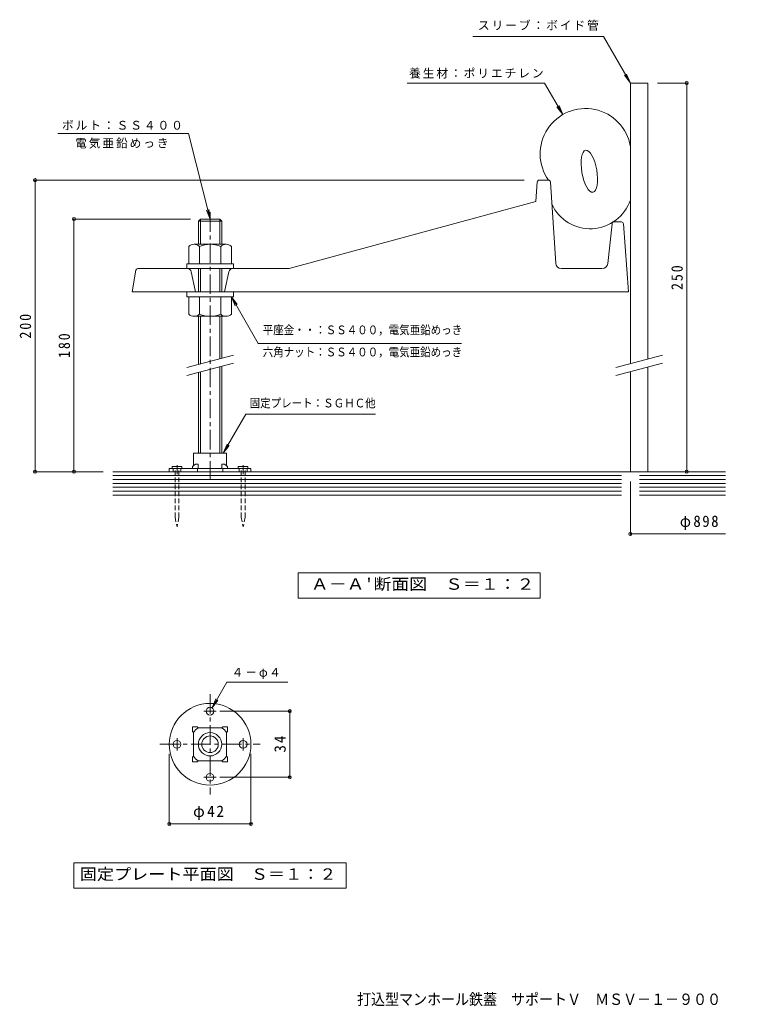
# Model space of a CAD drawing. Units: millimetres on the paper, enlarged 10 times, with parts at other scales. Extents: x -1729 to 1777, y -1366 to 1172.
# Drawn here: x -1729 to 121, y -1366 to 1172 of the extents above; entities that cross this region are included whole.
import ezdxf
from ezdxf.enums import TextEntityAlignment as Align

# ---------------------------------------------------------------- set-up
doc = ezdxf.new("R2010")
doc.units = ezdxf.units.MM
doc.header["$LTSCALE"] = 10
doc.header["$PDMODE"] = 32
doc.header["$PDSIZE"] = 8
doc.linetypes.add('CHAIN1', pattern=[8, 5, -1, 1, -1])
doc.linetypes.add('DASHED1', pattern=[1.8, 1.2, -0.6])
for name, color, linetype, lineweight in [('D-0', 2, 'Continuous', 9), ('D-1', 2, 'CHAIN1', 9), ('D-3', 4, 'Continuous', 9), ('D-4', 7, 'Continuous', 9), ('D-8', 3, 'Continuous', 9), ('D-9', 2, 'CHAIN1', 9), ('D-A', 2, 'Continuous', 9)]:
    doc.layers.add(name, color=color, linetype=linetype, lineweight=lineweight)
doc.layers.add('D-5', color=4, linetype='Continuous')
doc.styles.add('ＭＳ ゴシック', font='')
doc.styles.get('ＭＳ ゴシック').set_extended_font_data('MS Gothic')

msp = doc.modelspace()

# ---------------------------------------------------------------- linework, layer by layer
at = {"layer": 'D-0'}
for p, q in [((-398.19, 754.42), (-401.76, 704.07)), ((-369.24, 759.07), (-393.2, 759.07)), ((-364.25, 754.39), (-350.82, 545.6)), ((-401.76, 704.07), (-1036.63, 531.57)), ((-205.91, 647.11), (-217.06, 544.94)), ((-181.44, 651.57), (-200.94, 651.57)), ((-176.45, 646.93), (-163.74, 471.57)), ((-1430.36, 527.39), (-1439.66, 471.57)), ((-1425.42, 531.57), (-1036.63, 531.57)), ((-1277.16, 471.57), (-1288, 523.6)), ((-1202.16, 471.57), (-1191.32, 523.6)), ((-231.97, 531.57), (-335.85, 531.57)), ((-1439.66, 471.57), (-163.74, 471.57))]:
    msp.add_line(p, q, dxfattribs=at)
at = {"layer": 'D-0', "color": 4, "linetype": 'CHAIN1'}
for p, q in [((-1324.66, 2.88), (-1324.66, 25.73)), ((-1154.66, 2.88), (-1154.66, 25.73)), ((-1255.37, -607.09), (-1223.67, -607.09)), ((-1324.66, -707.8), (-1324.66, -676.09)), ((-1154.66, -676.38), (-1154.66, -708.08)), ((-1223.95, -777.09), (-1255.65, -777.09))]:
    msp.add_line(p, q, dxfattribs=at)
at = {"layer": 'D-0', "color": 4}
for p, q in [((-1344.66, 17.07), (-1344.66, 9.07)), ((-1344.66, 9.07), (-1134.66, 9.07)), ((-1334.66, 9.07), (-1334.66, 17.07)), ((-1314.66, 9.07), (-1314.66, 17.07)), ((-1272.16, 17.07), (-1272.16, 9.07)), ((-1207.16, 17.07), (-1207.16, 9.07)), ((-1164.66, 9.07), (-1164.66, 17.07)), ((-1144.66, 9.07), (-1144.66, 17.07))]:
    msp.add_line(p, q, dxfattribs=at)
msp.add_lwpolyline([(-1344.66, 17.07), (-1134.66, 17.07), (-1134.66, 9.07)], dxfattribs=at)
for centre, radius in [((-1239.66, -692.09), 105), ((-1239.66, -607.09), 10), ((-1324.66, -692.09), 10), ((-1154.66, -692.09), 10), ((-1239.66, -777.09), 10)]:
    msp.add_circle(centre, radius, dxfattribs=at)
at = {"layer": 'D-0'}
for centre, radius, start, end in [((-393.2, 754.07), 5, 90, 175.94633), ((-369.24, 754.07), 5, 3.68019, 90), ((-200.94, 646.57), 5, 90, 173.77431), ((-181.44, 646.57), 5, 4.14478, 90), ((-335.85, 546.57), 15, 183.68025, 270), ((-231.97, 546.57), 15, 270, 353.77426), ((-1425.42, 526.57), 5, 90, 170.5378), ((-1297.79, 521.57), 10, 11.7682, 90), ((-1181.53, 521.57), 10, 90, 168.2318)]:
    msp.add_arc(centre, radius, start, end, dxfattribs=at)
at = {"layer": 'D-1'}
msp.add_line((-1239.66, 676.51), (-1239.66, -10.09), dxfattribs=at)
at = {"layer": 'D-3'}
for p, q in [((-158.74, 1009.07), (-113.74, 1009.07)), ((-158.74, 287.14), (-158.74, 1009.07)), ((-113.74, 299.2), (-113.74, 1009.07)), ((-158.74, 9.07), (-158.74, 266.43)), ((-113.74, 9.07), (-113.74, 278.49))]:
    msp.add_line(p, q, dxfattribs=at)
at = {"layer": 'D-4'}
for p, q in [((-563.46, 1129.07), (-228.03, 1129.07)), ((-158.74, 1009.07), (-228.03, 1129.07)), ((-158.74, 1009.07), (-173.96, 1028.9)), ((-158.74, 1009.07), (-168.31, 1032.16)), ((-732.89, 1009.07), (-379.25, 1009.07)), ((-332.38, 927.87), (-379.25, 1009.07)), ((-88.74, 1009.07), (-10.74, 1009.07)), ((-13.74, 9.07), (-13.74, 1009.07)), ((-332.38, 927.87), (-347.6, 947.71)), ((-332.38, 927.87), (-341.95, 950.97)), ((-432.23, 759.07), (-1692.66, 759.07)), ((-1689.66, 9.07), (-1689.66, 759.07)), ((-1239.66, 659.06), (-1249.23, 682.16)), ((-1239.66, 659.06), (-1242.92, 683.85)), ((-1289.66, 659.06), (-1592.66, 659.06)), ((-1589.66, 9.07), (-1589.66, 659.06)), ((-1184.91, 459.07), (-1169.69, 439.23)), ((-1184.91, 459.07), (-1175.34, 435.97)), ((-1184.91, 459.07), (-1115.63, 339.07)), ((-1115.63, 339.07), (-593.24, 339.07)), ((-1205.66, 57.07), (-1147.92, 157.07)), ((-1147.92, 157.07), (-814.44, 157.07)), ((-1205.66, 57.07), (-1196.09, 80.16)), ((-1205.66, 57.07), (-1190.44, 76.9)), ((-1514.66, 9.07), (-1692.66, 9.07)), ((-158.74, -15.93), (-158.74, -153.93)), ((-158.74, -150.93), (86.26, -150.93)), ((-1234.66, -598.43), (-1225.09, -575.33)), ((-1234.66, -598.43), (-1219.44, -578.59)), ((-1214.66, -607.09), (-1031.66, -607.09)), ((-1034.66, -777.09), (-1034.66, -607.09)), ((-1344.66, -717.09), (-1344.66, -900.09)), ((-1134.66, -717.09), (-1134.66, -900.09)), ((-1214.66, -777.09), (-1031.66, -777.09)), ((-1344.66, -897.09), (-1134.66, -897.09))]:
    msp.add_line(p, q, dxfattribs=at)
at = {"layer": 'D-4', "color": 2}
for p, q in [((-1589.66, -1062.09), (-1589.66, -997.09)), ((-1589.66, -997.09), (-889.66, -997.09)), ((-889.66, -1062.09), (-889.66, -997.09)), ((-889.66, -1062.09), (-1589.66, -1062.09))]:
    msp.add_line(p, q, dxfattribs=at)
at = {"layer": 'D-4'}
for points in [[(-1239.66, 659.06), (-1294.85, 879.06), (-1630.92, 879.06)], [(-1234.66, -598.43), (-1196.36, -532.09), (-1039.24, -532.09)]]:
    msp.add_lwpolyline(points, dxfattribs=at)
at = {"layer": 'D-4', "color": 2}
msp.add_lwpolyline([(-1013.08, -315.93), (-1013.08, -250.93), (-390.32, -250.93), (-390.32, -315.93)], close=True, dxfattribs=at)
at = {"layer": 'D-4'}
for p in [(-13.74, 1009.07), (-1689.66, 759.07), (-1589.66, 659.06), (-1689.66, 9.07), (-1589.66, 9.07), (-13.74, 9.07), (-158.74, -150.93), (-1034.66, -607.09), (-1034.66, -777.09), (-1344.66, -897.09), (-1134.66, -897.09)]:
    msp.add_point(p, dxfattribs=at)
at = {"layer": 'D-8'}
for p, q in [((-1269.66, 654.06), (-1264.66, 659.06)), ((-1269.66, 654.06), (-1209.66, 654.06)), ((-1269.66, 654.06), (-1269.66, 594.06)), ((-1264.66, 659.06), (-1264.66, 594.06)), ((-1264.66, 659.06), (-1214.66, 659.06)), ((-1214.66, 659.06), (-1214.66, 594.06)), ((-1214.66, 659.06), (-1209.66, 654.06)), ((-1209.66, 654.06), (-1209.66, 594.06)), ((-1269.66, 531.57), (-1269.66, 471.57)), ((-1264.66, 531.57), (-1264.66, 471.57)), ((-1214.66, 531.57), (-1214.66, 471.57)), ((-1209.66, 531.57), (-1209.66, 471.57)), ((-1269.66, 409.07), (-1269.66, 285.13)), ((-1264.66, 409.07), (-1264.66, 286.47)), ((-1214.66, 409.07), (-1214.66, 299.87)), ((-1209.66, 409.07), (-1209.66, 301.21)), ((-1209.66, 280.5), (-1209.66, 57.07)), ((-1269.66, 264.42), (-1269.66, 57.07)), ((-1264.66, 265.76), (-1264.66, 57.07)), ((-1214.66, 279.16), (-1214.66, 57.07)), ((-1337.16, 22.07), (-1337.16, 17.07)), ((-1312.16, 22.07), (-1337.16, 22.07)), ((-1312.16, 22.07), (-1312.16, 17.07)), ((-1167.16, 22.07), (-1142.16, 22.07)), ((-1167.16, 22.07), (-1167.16, 17.07)), ((-1142.16, 22.07), (-1142.16, 17.07))]:
    msp.add_line(p, q, dxfattribs=at)
at = {"layer": 'D-8', "color": 4}
for p, q in [((-1280.7, 594.06), (-1198.62, 594.06)), ((-1266.99, 588.44), (-1266.99, 544.07)), ((-1212.33, 588.44), (-1212.33, 544.07)), ((-1184.91, 588.44), (-1184.91, 544.07)), ((-1266.99, 414.69), (-1266.99, 459.07)), ((-1212.33, 414.69), (-1212.33, 459.07)), ((-1184.91, 414.69), (-1184.91, 459.07)), ((-1280.7, 409.07), (-1198.62, 409.07))]:
    msp.add_line(p, q, dxfattribs=at)
at = {"layer": 'D-8', "color": 6, "lineweight": 5}
for p, q in [((-1299.66, 544.07), (-1299.66, 531.57)), ((-1294.41, 544.07), (-1299.66, 544.07)), ((-1179.66, 544.07), (-1184.91, 544.07)), ((-1179.66, 544.07), (-1179.66, 531.57)), ((-1299.66, 459.07), (-1299.66, 471.57)), ((-1294.41, 459.07), (-1299.66, 459.07)), ((-1179.66, 459.07), (-1184.91, 459.07)), ((-1179.66, 459.07), (-1179.66, 471.57)), ((-1489.66, 9.07), (86.26, 9.07)), ((-1489.66, -0.93), (-181.55, -0.93)), ((-1489.66, -10.93), (-181.55, -10.93)), ((-1489.66, -20.93), (-181.55, -20.93)), ((-135.62, -0.93), (86.26, -0.93)), ((-135.62, -10.93), (86.26, -10.93)), ((-135.62, -20.93), (86.26, -20.93)), ((-1489.66, -30.93), (-181.55, -30.93)), ((-1489.66, -40.93), (-181.55, -40.93)), ((-135.62, -30.93), (86.26, -30.93)), ((-135.62, -40.93), (86.26, -40.93)), ((-1489.66, -50.93), (-181.55, -50.93)), ((-135.62, -50.93), (86.26, -50.93))]:
    msp.add_line(p, q, dxfattribs=at)
at = {"layer": 'D-8', "color": 7}
for p, q in [((-1299.66, 277.09), (-1179.66, 309.25)), ((-196.24, 277.09), (-76.24, 309.25)), ((-1299.66, 256.39), (-1179.66, 288.54)), ((-196.24, 256.39), (-76.24, 288.54))]:
    msp.add_line(p, q, dxfattribs=at)
at = {"layer": 'D-8', "linetype": 'DASHED1'}
for p, q in [((-1329.66, -107.93), (-1329.66, 17.07)), ((-1319.66, -107.93), (-1319.66, 17.07)), ((-1159.66, -107.93), (-1159.66, 17.07)), ((-1149.66, -107.93), (-1149.66, 17.07)), ((-1329.66, -107.93), (-1324.66, -132.93)), ((-1319.66, -107.93), (-1324.66, -132.93)), ((-1159.66, -107.93), (-1154.66, -132.93)), ((-1149.66, -107.93), (-1154.66, -132.93))]:
    msp.add_line(p, q, dxfattribs=at)
at = {"layer": 'D-8', "color": 4}
for points in [[(-1294.41, 588.44), (-1294.41, 544.07), (-1184.91, 544.07)], [(-1294.41, 414.69), (-1294.41, 459.07), (-1184.91, 459.07)]]:
    msp.add_lwpolyline(points, dxfattribs=at)
at = {"layer": 'D-8', "color": 6, "lineweight": 5}
for centre, radius, start, end in [((-273.96, 826.69), 116.84, 9.55969, 215.36545), ((-261.78, 742.68), 108.7, 204.64247, 341.41753)]:
    msp.add_arc(centre, radius, start, end, dxfattribs=at)
at = {"layer": 'D-8', "color": 4}
for centre, radius, start, end in [((-1280.7, 574.55), 19.52, 45.3613, 134.63896), ((-1239.66, 524.93), 69.14, 66.7198, 113.2803), ((-1198.62, 574.55), 19.52, 45.3613, 134.63818), ((-1280.7, 428.58), 19.52, 225.36104, 314.6387), ((-1239.66, 478.2), 69.14, 246.7197, 293.2802), ((-1198.62, 428.58), 19.52, 225.36182, 314.6387)]:
    msp.add_arc(centre, radius, start, end, dxfattribs=at)
at = {"layer": 'D-8', "color": 6, "lineweight": 5}
msp.add_ellipse((-264.3, 782.07), major_axis=(-9.55, 54.15), ratio=0.3504, dxfattribs=at)
at = {"layer": 'D-9'}
for p, q in [((-1239.66, -563.16), (-1239.66, -821.01)), ((-1368.59, -692.09), (-1110.73, -692.09))]:
    msp.add_line(p, q, dxfattribs=at)
at = {"layer": 'D-A'}
for p, q in [((-1282.16, 57.07), (-1282.16, 24.11)), ((-1282.16, 57.07), (-1197.16, 57.07)), ((-1197.16, 57.07), (-1197.16, 24.11)), ((-1276.91, 28.39), (-1284.66, 22.07)), ((-1202.41, 28.39), (-1194.66, 22.07)), ((-1284.66, 22.07), (-1284.66, 17.07)), ((-1194.66, 22.07), (-1194.66, 17.07)), ((-1282.16, -661.56), (-1284.66, -659.06)), ((-1270.19, -649.59), (-1272.69, -647.09)), ((-1209.13, -649.59), (-1270.19, -649.59)), ((-1209.13, -649.59), (-1206.63, -647.09)), ((-1197.16, -661.56), (-1194.66, -659.06)), ((-1282.16, -661.56), (-1282.16, -722.61)), ((-1197.16, -722.61), (-1197.16, -661.56)), ((-1282.16, -722.61), (-1284.66, -725.11)), ((-1270.19, -734.59), (-1272.69, -737.09)), ((-1270.19, -734.59), (-1209.13, -734.59)), ((-1209.13, -734.59), (-1206.63, -737.09)), ((-1197.16, -722.61), (-1194.66, -725.11))]:
    msp.add_line(p, q, dxfattribs=at)
for points in [[(-1276.91, 28.39), (-1270.19, 28.39), (-1270.19, 17.07)], [(-1202.41, 28.39), (-1209.13, 28.39), (-1209.13, 17.07)], [(-1284.66, -659.06), (-1284.66, -647.09), (-1272.69, -647.09)], [(-1206.63, -647.09), (-1194.66, -647.09), (-1194.66, -659.06)], [(-1272.69, -737.09), (-1284.66, -737.09), (-1284.66, -725.11)], [(-1194.66, -725.11), (-1194.66, -737.09), (-1206.63, -737.09)]]:
    msp.add_lwpolyline(points, dxfattribs=at)
for radius in [30, 21.25]:
    msp.add_circle((-1239.66, -692.09), radius, dxfattribs=at)
for centre, start, end in [((-1252.16, -679.59), 121.00261, 148.99734), ((-1227.16, -679.59), 31.00261, 58.99734), ((-1252.16, -704.59), 211.00261, 238.99734), ((-1227.16, -704.59), 301.00261, 328.99734)]:
    msp.add_arc(centre, 35, start, end, dxfattribs=at)

# ---------------------------------------------------------------- texts
at = {"layer": 'D-4', "color": 6, "style": 'ＭＳ ゴシック', "width": 0.9}
for s, p in [('平座金・・', (-1104.24, 356.03)), ('：ＳＳ４００，電気亜鉛めっき', (-969.24, 356.03)), ('六角ナット：ＳＳ４００，電気亜鉛めっき', (-1104.24, 299.16)), ('固定プレート：ＳＧＨＣ他', (-1137.79, 167.85))]:
    msp.add_text(s, height=21.99, dxfattribs=at).set_placement(p, align=Align.BOTTOM_LEFT)
at = {"layer": 'D-4', "color": 2, "style": 'ＭＳ ゴシック'}
for s, width, p in [("Ａ－Ａ'断面図\u3000Ｓ＝１：２", 1.15, (-980.45, -303.43)), ('固定プレート平面図\u3000Ｓ＝１：２', 1.1, (-1574.66, -1049.59))]:
    msp.add_text(s, height=29.33, dxfattribs=dict(at, width=width)).set_placement(p, align=Align.BOTTOM_LEFT)
at = {"layer": 'D-4', "char_height": 21.99, "attachment_point": 7, "style": 'ＭＳ ゴシック'}
for s, insert in [('\\T1.17;スリーブ：ボイド管', (-550.63, 1143.73)), ('\\T1.17;養生材：ポリエチレン', (-727.76, 1020.51)), ('\\T1.17;ボルト：ＳＳ４００', (-1620.35, 887.72)), ('\\T1.17;電気亜鉛めっき', (-1586.86, 840.42)), ('\\T1.17;４－φ４', (-1184.27, -524.14))]:
    msp.add_mtext(s, dxfattribs=dict(at, insert=insert))
at = {"layer": 'D-4', "color": 2, "char_height": 29.33, "attachment_point": 7, "rotation": 90, "style": 'ＭＳ ゴシック'}
for s, insert in [('\\T1.27;\\W0.9;250', (-23.74, 476.57)), ('\\T1.27;\\W0.9;200', (-1699.66, 351.57)), ('\\T1.27;\\W0.9;180', (-1599.66, 301.57)), ('\\T1.27;\\W0.95;34', (-1044.66, -713.34))]:
    msp.add_mtext(s, dxfattribs=dict(at, insert=insert))
at = {"layer": 'D-4', "color": 2, "char_height": 29.33, "attachment_point": 7, "style": 'ＭＳ ゴシック'}
for s, insert in [('\\T1.21;\\W0.95;φ898', (-31.56, -140.93)), ('\\T1.19;φ42', (-1283.41, -887.09))]:
    msp.add_mtext(s, dxfattribs=dict(at, insert=insert))
at = {"layer": 'D-5', "style": 'ＭＳ ゴシック', "width": 0.9}
msp.add_text('打込型マンホール鉄蓋\u3000サポートＶ\u3000ＭＳＶ－１－９００\u3000\u3000Ｃ＝２００', height=29.33, dxfattribs=at).set_placement((-861.63, -1371.65), align=Align.BOTTOM_LEFT)

doc.saveas('drawing.dxf')
